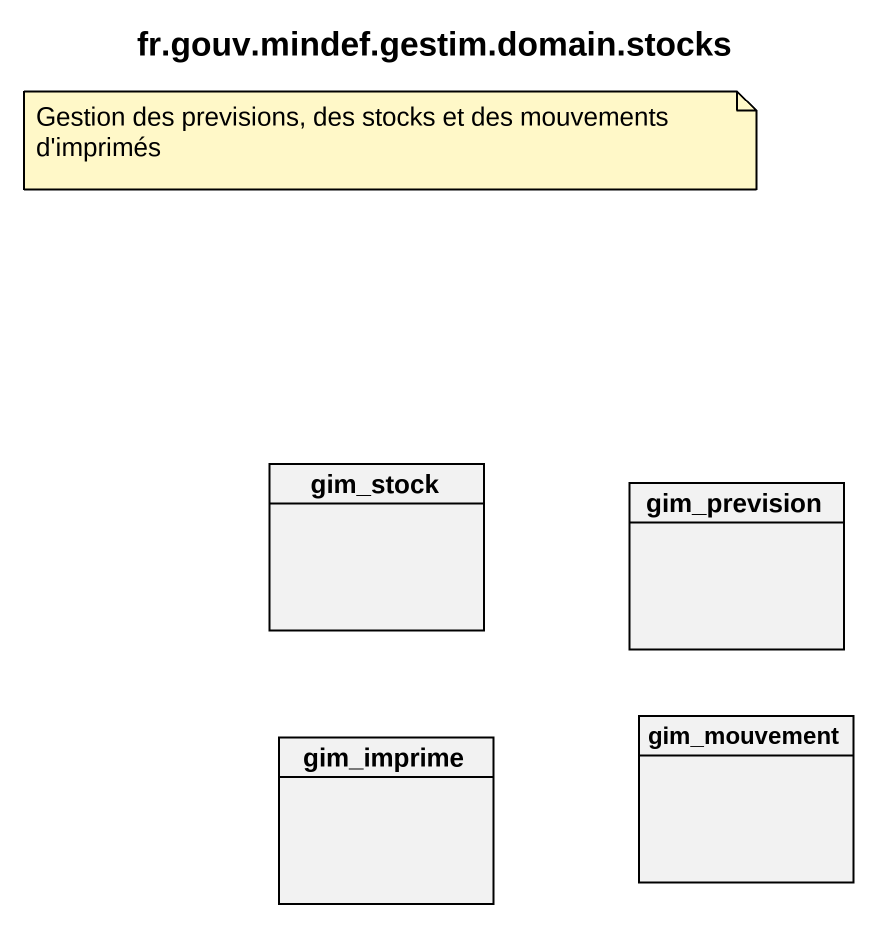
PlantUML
@startuml
title fr.gouv.mindef.gestim.domain.stocks
hide circle
hide empty members
class gim_stock
class gim_prevision
class gim_imprime
class gim_mouvement
note as N1
  Gestion des previsions, des stocks et des mouvements d'imprimés
end note
@enduml
